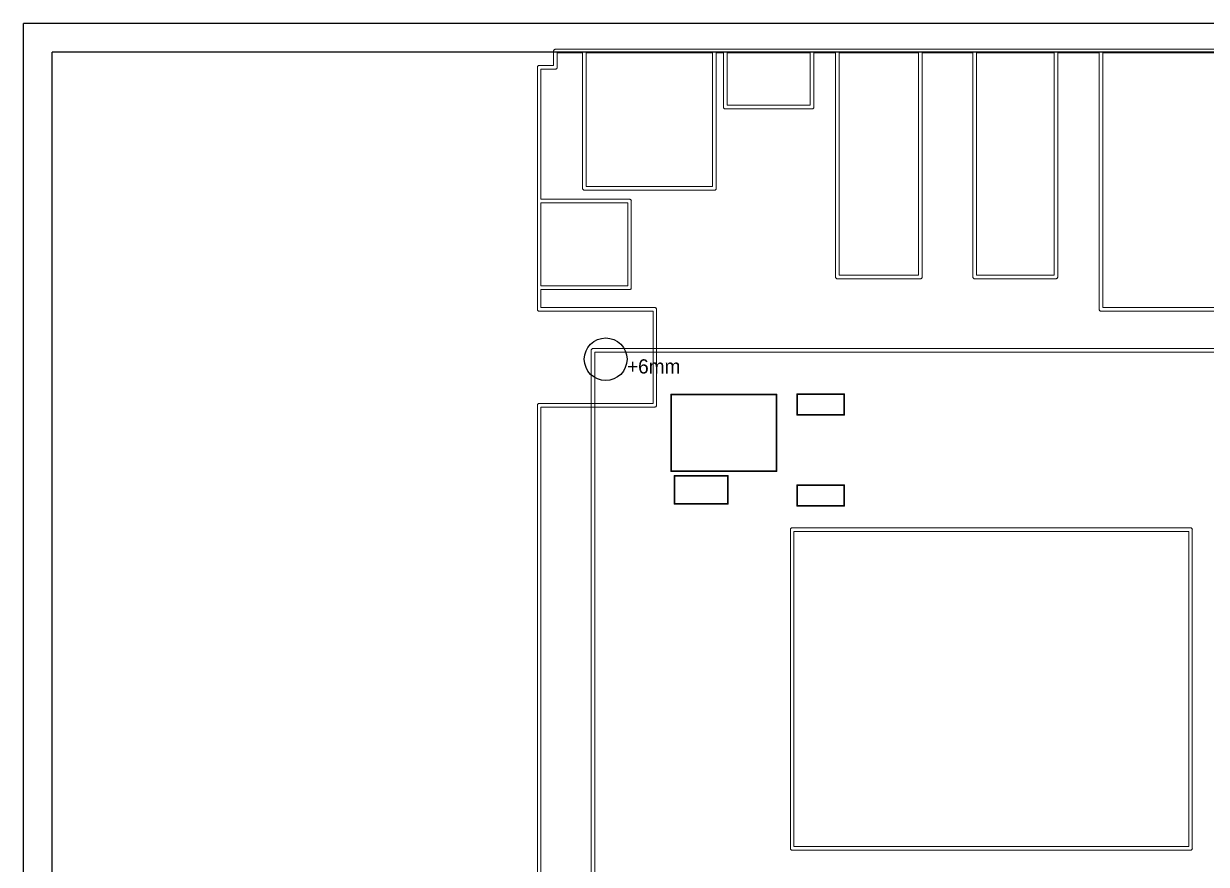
# Model space of a CAD drawing. Header units: millimetres. Extents: x -72 to 74, y -67 to 43.
# Drawn here: x -66 to 17.1, y -16.1 to 43 of the extents above; entities that cross this region are included whole.
import ezdxf

# ---------------------------------------------------------------- set-up
doc = ezdxf.new("R2010")
doc.units = ezdxf.units.MM
doc.layers.get('0').update_dxf_attribs({"lineweight": 25, "true_color": 0xffffff})
for name, color, linetype, lineweight, true_color in [('cotes', 30, 'Continuous', 25, 0xff7f00), ('extrude', 94, 'Continuous', 25, 0x008000), ('PCB', 1, 'Continuous', 5, 0xff0000)]:
    doc.layers.add(name, color=color, linetype=linetype, lineweight=lineweight, true_color=true_color)
doc.styles.add('textstyle4', font='')
doc.styles.get('textstyle4').set_extended_font_data('URW Bookman L')

msp = doc.modelspace()

# ---------------------------------------------------------------- linework, layer by layer
for p in [(66, 43), (-66, -43)]:
    msp.add_line(p, (-66, 43))
msp.add_circle((-25.091195, 19.41), 1.5)
at = {"layer": 'extrude'}
for p in [(-64, -41), (64, 41)]:
    msp.add_line(p, (-64, 41), dxfattribs=at)
at = {"layer": 'PCB'}
for p, q in [((-28.748795, 41.074), (-28.748195, 41.0802)), ((-28.748195, 41.0678), (-28.748795, 41.074)), ((-28.748195, 41.0802), (-28.746395, 41.0989)), ((-28.748195, 40.058), (-28.748195, 41.0678)), ((-28.746395, 41.0989), (-28.739095, 41.1228)), ((-28.739095, 41.1228), (-28.727295, 41.1449)), ((-28.727295, 41.1449), (-28.711395, 41.1642)), ((-28.711395, 41.1642), (-28.692095, 41.1801)), ((-28.692095, 41.1801), (-28.669995, 41.1919)), ((-28.669995, 41.1919), (-28.646095, 41.1992)), ((-28.646095, 41.1992), (-28.621195, 41.2016)), ((-28.621195, 41.2016), (-28.614995, 41.201)), ((-28.614995, 41.201), (-26.595395, 41.201)), ((-26.716195, 40.947), (-28.494195, 40.947)), ((-28.494195, 40.947), (-28.494195, 39.9372)), ((-26.716195, 31.4282), (-26.716195, 40.947)), ((-26.595395, 41.201), (-26.589195, 41.2016)), ((-26.589195, 41.2016), (-26.582995, 41.201)), ((-26.582995, 41.201), (-17.451395, 41.201)), ((-17.572195, 40.947), (-26.462195, 40.947)), ((-26.462195, 40.947), (-26.462195, 31.549)), ((-17.572195, 31.549), (-17.572195, 40.947)), ((-17.451395, 41.201), (-17.445195, 41.2016)), ((-17.445195, 41.2016), (-17.438995, 41.201)), ((-17.438995, 41.201), (-16.689395, 41.201)), ((-16.810195, 40.947), (-17.318195, 40.947)), ((-17.318195, 40.947), (-17.318195, 31.4282)), ((-16.810195, 37.1432), (-16.810195, 40.947)), ((-16.689395, 41.201), (-16.683195, 41.2016)), ((-16.683195, 41.2016), (-16.676995, 41.201)), ((-16.676995, 41.201), (-10.593395, 41.201)), ((-10.714195, 40.947), (-16.556195, 40.947)), ((-16.556195, 40.947), (-16.556195, 37.264)), ((-10.714195, 37.264), (-10.714195, 40.947)), ((-10.593395, 41.201), (-10.587195, 41.2016)), ((-10.587195, 41.2016), (-10.580995, 41.201)), ((-10.580995, 41.201), (-8.815425, 41.201)), ((-8.936195, 40.947), (-10.460195, 40.947)), ((-10.460195, 40.947), (-10.460195, 37.1432)), ((-8.936195, 25.2052), (-8.936195, 40.947)), ((-8.815425, 41.201), (-8.809195, 41.2016)), ((-8.809195, 41.2016), (-8.802965, 41.201)), ((-8.802965, 41.201), (-2.973425, 41.201)), ((-3.094195, 40.947), (-8.682195, 40.947)), ((-8.682195, 40.947), (-8.682195, 25.326)), ((-3.094195, 25.326), (-3.094195, 40.947)), ((-2.973425, 41.201), (-2.967195, 41.2016)), ((-2.967195, 41.2016), (-2.960965, 41.201)), ((-2.960965, 41.201), (0.836571, 41.201)), ((0.715805, 40.947), (-2.840195, 40.947)), ((-2.840195, 40.947), (-2.840195, 25.2052)), ((0.715805, 25.2052), (0.715805, 40.947)), ((0.836571, 41.201), (0.842805, 41.2016)), ((0.842805, 41.2016), (0.849039, 41.201)), ((0.849039, 41.201), (6.551575, 41.201)), ((6.430805, 40.947), (0.969805, 40.947)), ((0.969805, 40.947), (0.969805, 25.326)), ((6.430805, 25.326), (6.430805, 40.947)), ((6.551575, 41.201), (6.557805, 41.2016)), ((6.557805, 41.2016), (6.564035, 41.201)), ((6.564035, 41.201), (9.726575, 41.201)), ((9.605805, 40.947), (6.684805, 40.947)), ((6.684805, 40.947), (6.684805, 25.2052)), ((9.605805, 22.9192), (9.605805, 40.947)), ((9.726575, 41.201), (9.732805, 41.2016)), ((9.732805, 41.2016), (9.739035, 41.201)), ((9.739035, 41.201), (25.728605, 41.201)), ((25.607805, 40.947), (9.859805, 40.947)), ((9.859805, 40.947), (9.859805, 23.04)), ((-29.891795, 39.931), (-29.891195, 39.9372)), ((-29.891195, 39.9248), (-29.891795, 39.931)), ((-29.891195, 39.9372), (-29.889395, 39.9559)), ((-29.891195, 30.5392), (-29.891195, 39.9248)), ((-29.889395, 39.9559), (-29.882095, 39.9798)), ((-29.882095, 39.9798), (-29.870295, 40.0019)), ((-29.870295, 40.0019), (-29.854395, 40.0212)), ((-29.854395, 40.0212), (-29.835095, 40.0371)), ((-29.835095, 40.0371), (-29.812995, 40.0489)), ((-29.812995, 40.0489), (-29.789095, 40.0562)), ((-29.789095, 40.0562), (-29.764195, 40.0586)), ((-29.764195, 40.0586), (-29.757995, 40.058)), ((-29.757995, 40.058), (-28.748195, 40.058)), ((-28.495995, 39.9061), (-28.503295, 39.8822)), ((-28.493595, 39.931), (-28.495995, 39.9061)), ((-28.494195, 39.9372), (-28.493595, 39.931)), ((-28.627395, 39.804), (-29.637195, 39.804)), ((-29.637195, 39.804), (-29.637195, 30.66)), ((-28.621195, 39.8034), (-28.627395, 39.804)), ((-28.596295, 39.8058), (-28.621195, 39.8034)), ((-28.572395, 39.8131), (-28.596295, 39.8058)), ((-28.550295, 39.8249), (-28.572395, 39.8131)), ((-28.530995, 39.8408), (-28.550295, 39.8249)), ((-28.515095, 39.8601), (-28.530995, 39.8408)), ((-28.503295, 39.8822), (-28.515095, 39.8601)), ((-16.810795, 37.137), (-16.810195, 37.1432)), ((-16.810195, 37.1308), (-16.810795, 37.137)), ((-16.808395, 37.1121), (-16.810195, 37.1308)), ((-16.801095, 37.0882), (-16.808395, 37.1121)), ((-16.789295, 37.0661), (-16.801095, 37.0882)), ((-16.773395, 37.0468), (-16.789295, 37.0661)), ((-16.754095, 37.0309), (-16.773395, 37.0468)), ((-16.731995, 37.0191), (-16.754095, 37.0309)), ((-16.708095, 37.0118), (-16.731995, 37.0191)), ((-16.683195, 37.0094), (-16.708095, 37.0118)), ((-16.676995, 37.01), (-16.683195, 37.0094)), ((-10.593395, 37.01), (-16.676995, 37.01)), ((-16.556195, 37.264), (-10.714195, 37.264)), ((-10.587195, 37.0094), (-10.593395, 37.01)), ((-10.562295, 37.0118), (-10.587195, 37.0094)), ((-10.538395, 37.0191), (-10.562295, 37.0118)), ((-10.516295, 37.0309), (-10.538395, 37.0191)), ((-10.496995, 37.0468), (-10.516295, 37.0309)), ((-10.481095, 37.0661), (-10.496995, 37.0468)), ((-10.469295, 37.0882), (-10.481095, 37.0661)), ((-10.461995, 37.1121), (-10.469295, 37.0882)), ((-10.460195, 37.1308), (-10.461995, 37.1121)), ((-10.460195, 37.1432), (-10.459595, 37.137)), ((-10.459595, 37.137), (-10.460195, 37.1308)), ((-26.716795, 31.422), (-26.716195, 31.4282)), ((-26.716195, 31.4158), (-26.716795, 31.422)), ((-26.714395, 31.3971), (-26.716195, 31.4158)), ((-26.707095, 31.3732), (-26.714395, 31.3971)), ((-26.695295, 31.3511), (-26.707095, 31.3732)), ((-26.679395, 31.3318), (-26.695295, 31.3511)), ((-26.660095, 31.3159), (-26.679395, 31.3318)), ((-26.637995, 31.3041), (-26.660095, 31.3159)), ((-26.614095, 31.2968), (-26.637995, 31.3041)), ((-26.589195, 31.2944), (-26.614095, 31.2968)), ((-26.582995, 31.295), (-26.589195, 31.2944)), ((-17.451395, 31.295), (-26.582995, 31.295)), ((-26.462195, 31.549), (-17.572195, 31.549)), ((-17.445195, 31.2944), (-17.451395, 31.295)), ((-17.420295, 31.2968), (-17.445195, 31.2944)), ((-17.396395, 31.3041), (-17.420295, 31.2968)), ((-17.374295, 31.3159), (-17.396395, 31.3041)), ((-17.354995, 31.3318), (-17.374295, 31.3159)), ((-17.339095, 31.3511), (-17.354995, 31.3318)), ((-17.327295, 31.3732), (-17.339095, 31.3511)), ((-17.319995, 31.3971), (-17.327295, 31.3732)), ((-17.318195, 31.4158), (-17.319995, 31.3971)), ((-17.318195, 31.4282), (-17.317595, 31.422)), ((-17.317595, 31.422), (-17.318195, 31.4158)), ((-29.891795, 30.533), (-29.891195, 30.5392)), ((-29.891195, 30.5268), (-29.891795, 30.533)), ((-29.891195, 24.4432), (-29.891195, 30.5268)), ((-29.637195, 30.66), (-23.420395, 30.66)), ((-23.541195, 30.406), (-29.637195, 30.406)), ((-29.637195, 30.406), (-29.637195, 24.564)), ((-23.541195, 24.564), (-23.541195, 30.406)), ((-23.420395, 30.66), (-23.414195, 30.6606)), ((-23.414195, 30.6606), (-23.389295, 30.6582)), ((-23.389295, 30.6582), (-23.365395, 30.6509)), ((-23.365395, 30.6509), (-23.343295, 30.6391)), ((-23.343295, 30.6391), (-23.323995, 30.6232)), ((-23.323995, 30.6232), (-23.308095, 30.6039)), ((-23.308095, 30.6039), (-23.296295, 30.5818)), ((-23.296295, 30.5818), (-23.288995, 30.5579)), ((-23.288995, 30.5579), (-23.287195, 30.5392)), ((-23.287195, 30.5392), (-23.286595, 30.533)), ((-23.286595, 30.533), (-23.287195, 30.5268)), ((-23.287195, 30.5268), (-23.287195, 24.4432)), ((-8.936805, 25.199), (-8.936195, 25.2052)), ((-8.936195, 25.1928), (-8.936805, 25.199)), ((-8.934355, 25.1741), (-8.936195, 25.1928)), ((-8.927095, 25.1502), (-8.934355, 25.1741)), ((-8.915305, 25.1281), (-8.927095, 25.1502)), ((-8.899435, 25.1088), (-8.915305, 25.1281)), ((-8.880095, 25.0929), (-8.899435, 25.1088)), ((-8.858035, 25.0811), (-8.880095, 25.0929)), ((-8.834095, 25.0738), (-8.858035, 25.0811)), ((-8.809195, 25.0714), (-8.834095, 25.0738)), ((-8.802965, 25.072), (-8.809195, 25.0714)), ((-2.973435, 25.072), (-8.802965, 25.072)), ((-8.682195, 25.326), (-3.094195, 25.326)), ((-2.967195, 25.0714), (-2.973435, 25.072)), ((-2.942295, 25.0738), (-2.967195, 25.0714)), ((-2.918355, 25.0811), (-2.942295, 25.0738)), ((-2.896295, 25.0929), (-2.918355, 25.0811)), ((-2.876955, 25.1088), (-2.896295, 25.0929)), ((-2.861085, 25.1281), (-2.876955, 25.1088)), ((-2.849295, 25.1502), (-2.861085, 25.1281)), ((-2.842035, 25.1741), (-2.849295, 25.1502)), ((-2.840195, 25.1928), (-2.842035, 25.1741)), ((-2.840195, 25.2052), (-2.839585, 25.199)), ((-2.839585, 25.199), (-2.840195, 25.1928)), ((0.715191, 25.199), (0.715805, 25.2052)), ((0.715805, 25.1928), (0.715191, 25.199)), ((0.717643, 25.1741), (0.715805, 25.1928)), ((0.724905, 25.1502), (0.717643, 25.1741)), ((0.736698, 25.1281), (0.724905, 25.1502)), ((0.752568, 25.1088), (0.736698, 25.1281)), ((0.771906, 25.0929), (0.752568, 25.1088)), ((0.793969, 25.0811), (0.771906, 25.0929)), ((0.817909, 25.0738), (0.793969, 25.0811)), ((0.842805, 25.0714), (0.817909, 25.0738)), ((0.849039, 25.072), (0.842805, 25.0714)), ((6.551565, 25.072), (0.849039, 25.072)), ((0.969805, 25.326), (6.430805, 25.326)), ((6.557805, 25.0714), (6.551565, 25.072)), ((6.582705, 25.0738), (6.557805, 25.0714)), ((6.606645, 25.0811), (6.582705, 25.0738)), ((6.628705, 25.0929), (6.606645, 25.0811)), ((6.648045, 25.1088), (6.628705, 25.0929)), ((6.663915, 25.1281), (6.648045, 25.1088)), ((6.675705, 25.1502), (6.663915, 25.1281)), ((6.682965, 25.1741), (6.675705, 25.1502)), ((6.684805, 25.1928), (6.682965, 25.1741)), ((6.684805, 25.2052), (6.685415, 25.199)), ((6.685415, 25.199), (6.684805, 25.1928)), ((-29.891795, 24.437), (-29.891195, 24.4432)), ((-29.891195, 24.4308), (-29.891795, 24.437)), ((-29.891195, 22.9192), (-29.891195, 24.4308)), ((-29.637195, 24.564), (-23.541195, 24.564)), ((-23.420395, 24.31), (-29.637195, 24.31)), ((-29.637195, 24.31), (-29.637195, 23.04)), ((-23.414195, 24.3094), (-23.420395, 24.31)), ((-23.389295, 24.3118), (-23.414195, 24.3094)), ((-23.365395, 24.3191), (-23.389295, 24.3118)), ((-23.343295, 24.3309), (-23.365395, 24.3191)), ((-23.323995, 24.3468), (-23.343295, 24.3309)), ((-23.308095, 24.3661), (-23.323995, 24.3468)), ((-23.296295, 24.3882), (-23.308095, 24.3661)), ((-23.288995, 24.4121), (-23.296295, 24.3882)), ((-23.287195, 24.4308), (-23.288995, 24.4121)), ((-23.287195, 24.4432), (-23.286595, 24.437)), ((-23.286595, 24.437), (-23.287195, 24.4308)), ((-29.891795, 22.913), (-29.891195, 22.9192)), ((-29.891195, 22.9068), (-29.891795, 22.913)), ((-29.889395, 22.8881), (-29.891195, 22.9068)), ((-29.882095, 22.8642), (-29.889395, 22.8881)), ((-29.870295, 22.8421), (-29.882095, 22.8642)), ((-29.854395, 22.8228), (-29.870295, 22.8421)), ((-29.835095, 22.8069), (-29.854395, 22.8228)), ((-29.812995, 22.7951), (-29.835095, 22.8069)), ((-29.789095, 22.7878), (-29.812995, 22.7951)), ((-29.764195, 22.7854), (-29.789095, 22.7878)), ((-29.757995, 22.786), (-29.764195, 22.7854)), ((-21.763195, 22.786), (-29.757995, 22.786)), ((-29.637195, 23.04), (-21.642395, 23.04)), ((-21.763195, 16.309), (-21.763195, 22.786)), ((-21.642395, 23.04), (-21.636195, 23.0406)), ((-21.636195, 23.0406), (-21.611295, 23.0382)), ((-21.611295, 23.0382), (-21.587395, 23.0309)), ((-21.587395, 23.0309), (-21.565295, 23.0191)), ((-21.565295, 23.0191), (-21.545995, 23.0032)), ((-21.545995, 23.0032), (-21.530095, 22.9839)), ((-21.530095, 22.9839), (-21.518295, 22.9618)), ((-21.518295, 22.9618), (-21.510995, 22.9379)), ((-21.510995, 22.9379), (-21.509195, 22.9192)), ((-21.509195, 22.9192), (-21.508595, 22.913)), ((-21.508595, 22.913), (-21.509195, 22.9068)), ((-21.509195, 22.9068), (-21.509195, 16.1882)), ((9.605195, 22.913), (9.605805, 22.9192)), ((9.605805, 22.9068), (9.605195, 22.913)), ((9.607645, 22.8881), (9.605805, 22.9068)), ((9.614905, 22.8642), (9.607645, 22.8881)), ((9.626695, 22.8421), (9.614905, 22.8642)), ((9.642565, 22.8228), (9.626695, 22.8421)), ((9.661905, 22.8069), (9.642565, 22.8228)), ((9.683965, 22.7951), (9.661905, 22.8069)), ((9.707905, 22.7878), (9.683965, 22.7951)), ((9.732805, 22.7854), (9.707905, 22.7878)), ((9.739035, 22.786), (9.732805, 22.7854)), ((21.543805, 22.786), (9.739035, 22.786)), ((9.859805, 23.04), (21.664605, 23.04)), ((-26.110295, 20.0365), (-26.109695, 20.0427)), ((-26.110295, 20.0365), (-26.109695, 20.0427)), ((-26.109695, 20.0303), (-26.110295, 20.0365)), ((-26.109695, 20.0303), (-26.110295, 20.0365)), ((-26.109695, 20.0427), (-26.107895, 20.0614)), ((-26.109695, 20.0427), (-26.107895, 20.0614)), ((-26.109695, -31.5638), (-26.109695, 20.0303)), ((-26.109695, -31.5638), (-26.109695, 20.0303)), ((-26.107895, 20.0614), (-26.100595, 20.0853)), ((-26.107895, 20.0614), (-26.100595, 20.0853)), ((-26.100595, 20.0853), (-26.088795, 20.1074)), ((-26.100595, 20.0853), (-26.088795, 20.1074)), ((-26.088795, 20.1074), (-26.072895, 20.1267)), ((-26.088795, 20.1074), (-26.072895, 20.1267)), ((-26.072895, 20.1267), (-26.053595, 20.1426)), ((-26.072895, 20.1267), (-26.053595, 20.1426)), ((-26.053595, 20.1426), (-26.031495, 20.1544)), ((-26.053595, 20.1426), (-26.031495, 20.1544)), ((-26.031495, 20.1544), (-26.007595, 20.1617)), ((-26.031495, 20.1544), (-26.007595, 20.1617)), ((-26.007595, 20.1617), (-25.982695, 20.1641)), ((-26.007595, 20.1617), (-25.982695, 20.1641)), ((-25.982695, 20.1641), (-25.976495, 20.1635)), ((-25.982695, 20.1641), (-25.976495, 20.1635)), ((-25.976495, 20.1635), (64.011105, 20.1635)), ((-25.976495, 20.1635), (64.011105, 20.1635)), ((63.890305, 19.9095), (-25.855695, 19.9095)), ((-25.855695, 19.9095), (-25.855695, -31.443)), ((63.890305, 19.9095), (-25.855695, 19.9095)), ((-25.855695, 19.9095), (-25.855695, -31.443)), ((-20.507795, 16.9365), (-20.507695, 16.9377)), ((-20.507695, 16.9353), (-20.507795, 16.9365)), ((-20.507695, 16.9377), (-20.507295, 16.9414)), ((-20.507695, 11.5377), (-20.507695, 16.9353)), ((-20.507295, 16.9414), (-20.505895, 16.9461)), ((-20.505895, 16.9461), (-20.503595, 16.9505)), ((-20.503595, 16.9505), (-20.500495, 16.9543)), ((-20.500495, 16.9543), (-20.496695, 16.9574)), ((-20.496695, 16.9574), (-20.492295, 16.9597)), ((-20.492295, 16.9597), (-20.487595, 16.9611)), ((-20.487595, 16.9611), (-20.482695, 16.9616)), ((-20.482695, 16.9616), (-20.481495, 16.9615)), ((-20.481495, 16.9615), (-13.083895, 16.9615)), ((-13.107695, 16.9115), (-20.457695, 16.9115)), ((-20.457695, 16.9115), (-20.457695, 11.5615)), ((-13.107695, 11.5615), (-13.107695, 16.9115)), ((-13.083895, 16.9615), (-13.082695, 16.9616)), ((-13.082695, 16.9616), (-13.077795, 16.9611)), ((-13.077795, 16.9611), (-13.073095, 16.9597)), ((-13.073095, 16.9597), (-13.068695, 16.9574)), ((-13.068695, 16.9574), (-13.064895, 16.9543)), ((-13.064895, 16.9543), (-13.061795, 16.9505)), ((-13.061795, 16.9505), (-13.059495, 16.9461)), ((-13.059495, 16.9461), (-13.058095, 16.9414)), ((-13.058095, 16.9414), (-13.057695, 16.9377)), ((-13.057695, 16.9377), (-13.057695, 16.9377)), ((-13.057695, 16.9377), (-13.057595, 16.9365)), ((-13.057595, 16.9365), (-13.057695, 16.9353)), ((-13.057695, 16.9353), (-13.057695, 11.5377)), ((-11.657795, 16.9665), (-11.657695, 16.9677)), ((-11.657695, 16.9653), (-11.657795, 16.9665)), ((-11.657695, 16.9677), (-11.657295, 16.9714)), ((-11.657695, 16.9677), (-11.657695, 16.9677)), ((-11.657695, 15.5077), (-11.657695, 16.9653)), ((-11.657295, 16.9714), (-11.655895, 16.9761)), ((-11.655895, 16.9761), (-11.653595, 16.9805)), ((-11.653595, 16.9805), (-11.650495, 16.9843)), ((-11.650495, 16.9843), (-11.646695, 16.9874)), ((-11.646695, 16.9874), (-11.642295, 16.9897)), ((-11.642295, 16.9897), (-11.637595, 16.9911)), ((-11.637595, 16.9911), (-11.632695, 16.9916)), ((-11.632695, 16.9916), (-11.631495, 16.9915)), ((-11.631495, 16.9915), (-8.333915, 16.9915)), ((-8.357695, 16.9415), (-11.607695, 16.9415)), ((-11.607695, 16.9415), (-11.607695, 15.5315)), ((-8.357695, 15.5315), (-8.357695, 16.9415)), ((-8.333915, 16.9915), (-8.332695, 16.9916)), ((-8.332695, 16.9916), (-8.331475, 16.9915)), ((-8.331475, 16.9915), (-8.331475, 16.9915)), ((-8.331475, 16.9915), (-8.327795, 16.9911)), ((-8.327795, 16.9911), (-8.323085, 16.9897)), ((-8.323085, 16.9897), (-8.318735, 16.9874)), ((-8.318735, 16.9874), (-8.314935, 16.9843)), ((-8.314935, 16.9843), (-8.311805, 16.9805)), ((-8.311805, 16.9805), (-8.309485, 16.9761)), ((-8.309485, 16.9761), (-8.308055, 16.9714)), ((-8.308055, 16.9714), (-8.307575, 16.9665)), ((-8.307575, 16.9665), (-8.307695, 16.9653)), ((-8.307695, 16.9653), (-8.307695, 15.5077)), ((-29.891795, 16.182), (-29.891195, 16.1882)), ((-29.891195, 16.1758), (-29.891795, 16.182)), ((-29.891195, 16.1882), (-29.889395, 16.2069)), ((-29.891195, -17.9748), (-29.891195, 16.1758)), ((-29.889395, 16.2069), (-29.882095, 16.2308)), ((-29.882095, 16.2308), (-29.870295, 16.2529)), ((-29.870295, 16.2529), (-29.854395, 16.2722)), ((-29.854395, 16.2722), (-29.835095, 16.2881)), ((-29.835095, 16.2881), (-29.812995, 16.2999)), ((-29.812995, 16.2999), (-29.789095, 16.3072)), ((-29.789095, 16.3072), (-29.764195, 16.3096)), ((-29.764195, 16.3096), (-29.757995, 16.309)), ((-29.757995, 16.309), (-21.763195, 16.309)), ((-21.642395, 16.055), (-29.637195, 16.055)), ((-29.637195, 16.055), (-29.637195, -17.854)), ((-21.636195, 16.0544), (-21.642395, 16.055)), ((-21.611295, 16.0568), (-21.636195, 16.0544)), ((-21.587395, 16.0641), (-21.611295, 16.0568)), ((-21.565295, 16.0759), (-21.587395, 16.0641)), ((-21.545995, 16.0918), (-21.565295, 16.0759)), ((-21.530095, 16.1111), (-21.545995, 16.0918)), ((-21.518295, 16.1332), (-21.530095, 16.1111)), ((-21.510995, 16.1571), (-21.518295, 16.1332)), ((-21.508595, 16.182), (-21.510995, 16.1571)), ((-21.509195, 16.1882), (-21.508595, 16.182)), ((-11.657795, 15.5065), (-11.657695, 15.5077)), ((-11.657695, 15.5053), (-11.657795, 15.5065)), ((-11.657295, 15.5016), (-11.657695, 15.5053)), ((-11.657695, 15.5053), (-11.657695, 15.5053)), ((-11.655895, 15.4969), (-11.657295, 15.5016)), ((-11.653595, 15.4925), (-11.655895, 15.4969)), ((-11.650495, 15.4887), (-11.653595, 15.4925)), ((-11.646695, 15.4856), (-11.650495, 15.4887)), ((-11.642295, 15.4833), (-11.646695, 15.4856)), ((-11.637595, 15.4819), (-11.642295, 15.4833)), ((-11.632695, 15.4814), (-11.637595, 15.4819)), ((-11.631495, 15.4815), (-11.632695, 15.4814)), ((-8.333915, 15.4815), (-11.631495, 15.4815)), ((-11.607695, 15.5315), (-8.357695, 15.5315)), ((-8.332695, 15.4814), (-8.333915, 15.4815)), ((-8.327795, 15.4819), (-8.332695, 15.4814)), ((-8.323085, 15.4833), (-8.327795, 15.4819)), ((-8.318735, 15.4856), (-8.323085, 15.4833)), ((-8.314935, 15.4887), (-8.318735, 15.4856)), ((-8.311805, 15.4925), (-8.314935, 15.4887)), ((-8.309485, 15.4969), (-8.311805, 15.4925)), ((-8.308055, 15.5016), (-8.309485, 15.4969)), ((-8.307575, 15.5065), (-8.308055, 15.5016)), ((-8.307695, 15.5077), (-8.307575, 15.5065)), ((-20.507795, 11.5365), (-20.507695, 11.5377)), ((-20.507695, 11.5353), (-20.507795, 11.5365)), ((-20.507295, 11.5316), (-20.507695, 11.5353)), ((-20.505895, 11.5269), (-20.507295, 11.5316)), ((-20.503595, 11.5225), (-20.505895, 11.5269)), ((-20.500495, 11.5187), (-20.503595, 11.5225)), ((-20.496695, 11.5156), (-20.500495, 11.5187)), ((-20.492295, 11.5133), (-20.496695, 11.5156)), ((-20.487595, 11.5119), (-20.492295, 11.5133)), ((-20.482695, 11.5114), (-20.487595, 11.5119)), ((-20.481495, 11.5115), (-20.482695, 11.5114)), ((-13.083895, 11.5115), (-20.481495, 11.5115)), ((-20.457695, 11.5615), (-13.107695, 11.5615)), ((-20.287795, 11.2165), (-20.287695, 11.2177)), ((-20.287695, 11.2153), (-20.287795, 11.2165)), ((-20.287695, 11.2177), (-20.287295, 11.2214)), ((-20.287695, 11.2177), (-20.287695, 11.2177)), ((-20.287695, 9.2577), (-20.287695, 11.2153)), ((-20.287295, 11.2214), (-20.285895, 11.2261)), ((-20.285895, 11.2261), (-20.283595, 11.2305)), ((-20.283595, 11.2305), (-20.280495, 11.2343)), ((-20.280495, 11.2343), (-20.276695, 11.2374)), ((-20.276695, 11.2374), (-20.272295, 11.2397)), ((-20.272295, 11.2397), (-20.267595, 11.2411)), ((-20.267595, 11.2411), (-20.262695, 11.2416)), ((-20.262695, 11.2416), (-20.261495, 11.2415)), ((-20.261495, 11.2415), (-16.503895, 11.2415)), ((-16.527695, 11.1915), (-20.237695, 11.1915)), ((-20.237695, 11.1915), (-20.237695, 9.2815)), ((-16.527695, 9.2815), (-16.527695, 11.1915)), ((-16.503895, 11.2415), (-16.502695, 11.2416)), ((-16.502695, 11.2416), (-16.501495, 11.2415)), ((-16.501495, 11.2415), (-16.501495, 11.2415)), ((-16.501495, 11.2415), (-16.497795, 11.2411)), ((-16.497795, 11.2411), (-16.493095, 11.2397)), ((-16.493095, 11.2397), (-16.488695, 11.2374)), ((-16.488695, 11.2374), (-16.484895, 11.2343)), ((-16.484895, 11.2343), (-16.481795, 11.2305)), ((-16.481795, 11.2305), (-16.479495, 11.2261)), ((-16.479495, 11.2261), (-16.478095, 11.2214)), ((-16.478095, 11.2214), (-16.477595, 11.2165)), ((-16.477595, 11.2165), (-16.477695, 11.2153)), ((-16.477695, 11.2153), (-16.477695, 9.2577)), ((-13.082695, 11.5114), (-13.083895, 11.5115)), ((-13.077795, 11.5119), (-13.082695, 11.5114)), ((-13.073095, 11.5133), (-13.077795, 11.5119)), ((-13.068695, 11.5156), (-13.073095, 11.5133)), ((-13.064895, 11.5187), (-13.068695, 11.5156)), ((-13.061795, 11.5225), (-13.064895, 11.5187)), ((-13.059495, 11.5269), (-13.061795, 11.5225)), ((-13.058095, 11.5316), (-13.059495, 11.5269)), ((-13.057695, 11.5353), (-13.058095, 11.5316)), ((-13.057695, 11.5377), (-13.057595, 11.5365)), ((-13.057595, 11.5365), (-13.057695, 11.5353)), ((-13.057695, 11.5353), (-13.057695, 11.5353)), ((-11.657795, 10.5665), (-11.657695, 10.5677)), ((-11.657695, 10.5653), (-11.657795, 10.5665)), ((-11.657695, 10.5677), (-11.657295, 10.5714)), ((-11.657695, 10.5677), (-11.657695, 10.5677)), ((-11.657695, 9.1077), (-11.657695, 10.5653)), ((-11.657295, 10.5714), (-11.655895, 10.5761)), ((-11.655895, 10.5761), (-11.653595, 10.5805)), ((-11.653595, 10.5805), (-11.650495, 10.5843)), ((-11.650495, 10.5843), (-11.646695, 10.5874)), ((-11.646695, 10.5874), (-11.642295, 10.5897)), ((-11.642295, 10.5897), (-11.637595, 10.5911)), ((-11.637595, 10.5911), (-11.632695, 10.5916)), ((-11.632695, 10.5916), (-11.631495, 10.5915)), ((-11.631495, 10.5915), (-8.333915, 10.5915)), ((-8.357695, 10.5415), (-11.607695, 10.5415)), ((-11.607695, 10.5415), (-11.607695, 9.1315)), ((-8.357695, 9.1315), (-8.357695, 10.5415)), ((-8.333915, 10.5915), (-8.332695, 10.5916)), ((-8.332695, 10.5916), (-8.331475, 10.5915)), ((-8.331475, 10.5915), (-8.331475, 10.5915)), ((-8.331475, 10.5915), (-8.327795, 10.5911)), ((-8.327795, 10.5911), (-8.323085, 10.5897)), ((-8.323085, 10.5897), (-8.318735, 10.5874)), ((-8.318735, 10.5874), (-8.314935, 10.5843)), ((-8.314935, 10.5843), (-8.311805, 10.5805)), ((-8.311805, 10.5805), (-8.309485, 10.5761)), ((-8.309485, 10.5761), (-8.308055, 10.5714)), ((-8.308055, 10.5714), (-8.307575, 10.5665)), ((-8.307575, 10.5665), (-8.307695, 10.5653)), ((-8.307695, 10.5653), (-8.307695, 9.1077)), ((-20.287795, 9.2565), (-20.287695, 9.2577)), ((-20.287695, 9.2553), (-20.287795, 9.2565)), ((-20.287295, 9.2516), (-20.287695, 9.2553)), ((-20.287695, 9.2553), (-20.287695, 9.2553)), ((-20.285895, 9.2469), (-20.287295, 9.2516)), ((-20.283595, 9.2425), (-20.285895, 9.2469)), ((-20.280495, 9.2387), (-20.283595, 9.2425)), ((-20.276695, 9.2356), (-20.280495, 9.2387)), ((-20.272295, 9.2333), (-20.276695, 9.2356)), ((-20.267595, 9.2319), (-20.272295, 9.2333)), ((-20.262695, 9.2314), (-20.267595, 9.2319)), ((-20.261495, 9.2315), (-20.262695, 9.2314)), ((-16.503895, 9.2315), (-20.261495, 9.2315)), ((-20.237695, 9.2815), (-16.527695, 9.2815)), ((-16.502695, 9.2314), (-16.503895, 9.2315)), ((-16.497795, 9.2319), (-16.502695, 9.2314)), ((-16.493095, 9.2333), (-16.497795, 9.2319)), ((-16.488695, 9.2356), (-16.493095, 9.2333)), ((-16.484895, 9.2387), (-16.488695, 9.2356)), ((-16.481795, 9.2425), (-16.484895, 9.2387)), ((-16.479495, 9.2469), (-16.481795, 9.2425)), ((-16.478095, 9.2516), (-16.479495, 9.2469)), ((-16.477595, 9.2565), (-16.478095, 9.2516)), ((-16.477695, 9.2577), (-16.477595, 9.2565)), ((-11.657795, 9.1065), (-11.657695, 9.1077)), ((-11.657695, 9.1053), (-11.657795, 9.1065)), ((-11.657295, 9.1016), (-11.657695, 9.1053)), ((-11.657695, 9.1053), (-11.657695, 9.1053)), ((-11.655895, 9.0969), (-11.657295, 9.1016)), ((-11.653595, 9.0925), (-11.655895, 9.0969)), ((-11.650495, 9.0887), (-11.653595, 9.0925)), ((-11.646695, 9.0856), (-11.650495, 9.0887)), ((-11.642295, 9.0833), (-11.646695, 9.0856)), ((-11.637595, 9.0819), (-11.642295, 9.0833)), ((-11.632695, 9.0814), (-11.637595, 9.0819)), ((-11.631495, 9.0815), (-11.632695, 9.0814)), ((-8.333915, 9.0815), (-11.631495, 9.0815)), ((-11.607695, 9.1315), (-8.357695, 9.1315)), ((-8.332695, 9.0814), (-8.333915, 9.0815)), ((-8.327795, 9.0819), (-8.332695, 9.0814)), ((-8.323085, 9.0833), (-8.327795, 9.0819)), ((-8.318735, 9.0856), (-8.323085, 9.0833)), ((-8.314935, 9.0887), (-8.318735, 9.0856)), ((-8.311805, 9.0925), (-8.314935, 9.0887)), ((-8.309485, 9.0969), (-8.311805, 9.0925)), ((-8.308055, 9.1016), (-8.309485, 9.0969)), ((-8.307575, 9.1065), (-8.308055, 9.1016)), ((-8.307695, 9.1077), (-8.307575, 9.1065)), ((-12.107895, 7.4614), (-12.100595, 7.4853)), ((-12.107895, 7.4614), (-12.100595, 7.4853)), ((-12.100595, 7.4853), (-12.088795, 7.5074)), ((-12.100595, 7.4853), (-12.088795, 7.5074)), ((-12.088795, 7.5074), (-12.072895, 7.5267)), ((-12.088795, 7.5074), (-12.072895, 7.5267)), ((-12.072895, 7.5267), (-12.053595, 7.5426)), ((-12.072895, 7.5267), (-12.053595, 7.5426)), ((-12.053595, 7.5426), (-12.031495, 7.5544)), ((-12.053595, 7.5426), (-12.031495, 7.5544)), ((-12.031495, 7.5544), (-12.007595, 7.5617)), ((-12.031495, 7.5544), (-12.007595, 7.5617)), ((-12.007595, 7.5617), (-11.982695, 7.5641)), ((-12.007595, 7.5617), (-11.982695, 7.5641)), ((-11.982695, 7.5641), (-11.976495, 7.5635)), ((-11.982695, 7.5641), (-11.976495, 7.5635)), ((-11.976495, 7.5635), (16.011105, 7.5635)), ((-11.976495, 7.5635), (16.011105, 7.5635)), ((16.011105, 7.5635), (16.017305, 7.5641)), ((16.011105, 7.5635), (16.017305, 7.5641)), ((16.017305, 7.5641), (16.042205, 7.5617)), ((16.017305, 7.5641), (16.042205, 7.5617)), ((16.042205, 7.5617), (16.066105, 7.5544)), ((16.042205, 7.5617), (16.066105, 7.5544)), ((16.066105, 7.5544), (16.088205, 7.5426)), ((16.066105, 7.5544), (16.088205, 7.5426)), ((16.088205, 7.5426), (16.107505, 7.5267)), ((16.088205, 7.5426), (16.107505, 7.5267)), ((16.107505, 7.5267), (16.123405, 7.5074)), ((16.107505, 7.5267), (16.123405, 7.5074)), ((16.123405, 7.5074), (16.135205, 7.4853)), ((16.123405, 7.5074), (16.135205, 7.4853)), ((16.135205, 7.4853), (16.142505, 7.4614)), ((16.135205, 7.4853), (16.142505, 7.4614)), ((-12.110295, 7.4365), (-12.109695, 7.4427)), ((-12.110295, 7.4365), (-12.109695, 7.4427)), ((-12.109695, 7.4303), (-12.110295, 7.4365)), ((-12.109695, 7.4303), (-12.110295, 7.4365)), ((-12.109695, 7.4427), (-12.107895, 7.4614)), ((-12.109695, 7.4427), (-12.107895, 7.4614)), ((-12.109695, -14.95727), (-12.109695, 7.4303)), ((-12.109695, -14.95727), (-12.109695, 7.4303)), ((15.890305, 7.3095), (-11.855695, 7.3095)), ((-11.855695, 7.3095), (-11.855695, -14.8365)), ((15.890305, 7.3095), (-11.855695, 7.3095)), ((-11.855695, 7.3095), (-11.855695, -14.8365)), ((15.890305, -14.8365), (15.890305, 7.3095)), ((15.890305, -14.8365), (15.890305, 7.3095)), ((16.142505, 7.4614), (16.144305, 7.4427)), ((16.142505, 7.4614), (16.144305, 7.4427)), ((16.144305, 7.4427), (16.144905, 7.4365)), ((16.144305, 7.4427), (16.144905, 7.4365)), ((16.144905, 7.4365), (16.144305, 7.4303)), ((16.144905, 7.4365), (16.144305, 7.4303)), ((16.144305, 7.4303), (16.144305, -14.95727)), ((16.144305, 7.4303), (16.144305, -14.95727)), ((-12.110295, -14.9635), (-12.109695, -14.95727)), ((-12.110295, -14.9635), (-12.109695, -14.95727)), ((-11.855695, -14.8365), (15.890305, -14.8365)), ((-11.855695, -14.8365), (15.890305, -14.8365)), ((16.144305, -14.95727), (16.144905, -14.9635)), ((16.144305, -14.95727), (16.144905, -14.9635)), ((-12.109695, -14.9697), (-12.110295, -14.9635)), ((-12.109695, -14.9697), (-12.110295, -14.9635)), ((-12.107895, -14.9884), (-12.109695, -14.9697)), ((-12.107895, -14.9884), (-12.109695, -14.9697)), ((-12.100595, -15.0123), (-12.107895, -14.9884)), ((-12.100595, -15.0123), (-12.107895, -14.9884)), ((-12.088795, -15.0344), (-12.100595, -15.0123)), ((-12.088795, -15.0344), (-12.100595, -15.0123)), ((-12.072895, -15.0537), (-12.088795, -15.0344)), ((-12.072895, -15.0537), (-12.088795, -15.0344)), ((-12.053595, -15.0696), (-12.072895, -15.0537)), ((-12.053595, -15.0696), (-12.072895, -15.0537)), ((-12.031495, -15.0814), (-12.053595, -15.0696)), ((-12.031495, -15.0814), (-12.053595, -15.0696)), ((-12.007595, -15.0887), (-12.031495, -15.0814)), ((-12.007595, -15.0887), (-12.031495, -15.0814)), ((-11.982695, -15.0911), (-12.007595, -15.0887)), ((-11.982695, -15.0911), (-12.007595, -15.0887)), ((-11.976495, -15.0905), (-11.982695, -15.0911)), ((-11.976495, -15.0905), (-11.982695, -15.0911)), ((16.011105, -15.0905), (-11.976495, -15.0905)), ((16.011105, -15.0905), (-11.976495, -15.0905)), ((16.017305, -15.0911), (16.011105, -15.0905)), ((16.017305, -15.0911), (16.011105, -15.0905)), ((16.042205, -15.0887), (16.017305, -15.0911)), ((16.042205, -15.0887), (16.017305, -15.0911)), ((16.066105, -15.0814), (16.042205, -15.0887)), ((16.066105, -15.0814), (16.042205, -15.0887)), ((16.088205, -15.0696), (16.066105, -15.0814)), ((16.088205, -15.0696), (16.066105, -15.0814)), ((16.107505, -15.0537), (16.088205, -15.0696)), ((16.107505, -15.0537), (16.088205, -15.0696)), ((16.123405, -15.0344), (16.107505, -15.0537)), ((16.123405, -15.0344), (16.107505, -15.0537)), ((16.135205, -15.0123), (16.123405, -15.0344)), ((16.135205, -15.0123), (16.123405, -15.0344)), ((16.142505, -14.9884), (16.135205, -15.0123)), ((16.142505, -14.9884), (16.135205, -15.0123)), ((16.144305, -14.9697), (16.142505, -14.9884)), ((16.144305, -14.9697), (16.142505, -14.9884)), ((16.144905, -14.9635), (16.144305, -14.9697)), ((16.144905, -14.9635), (16.144305, -14.9697))]:
    msp.add_line(p, q, dxfattribs=at)

# ---------------------------------------------------------------- texts
at = {"layer": 'cotes', "insert": (-23.591195, 19.41), "char_height": 1, "attachment_point": 1, "style": 'textstyle4'}
msp.add_mtext('+6mm', dxfattribs=at)

doc.saveas('drawing.dxf')
